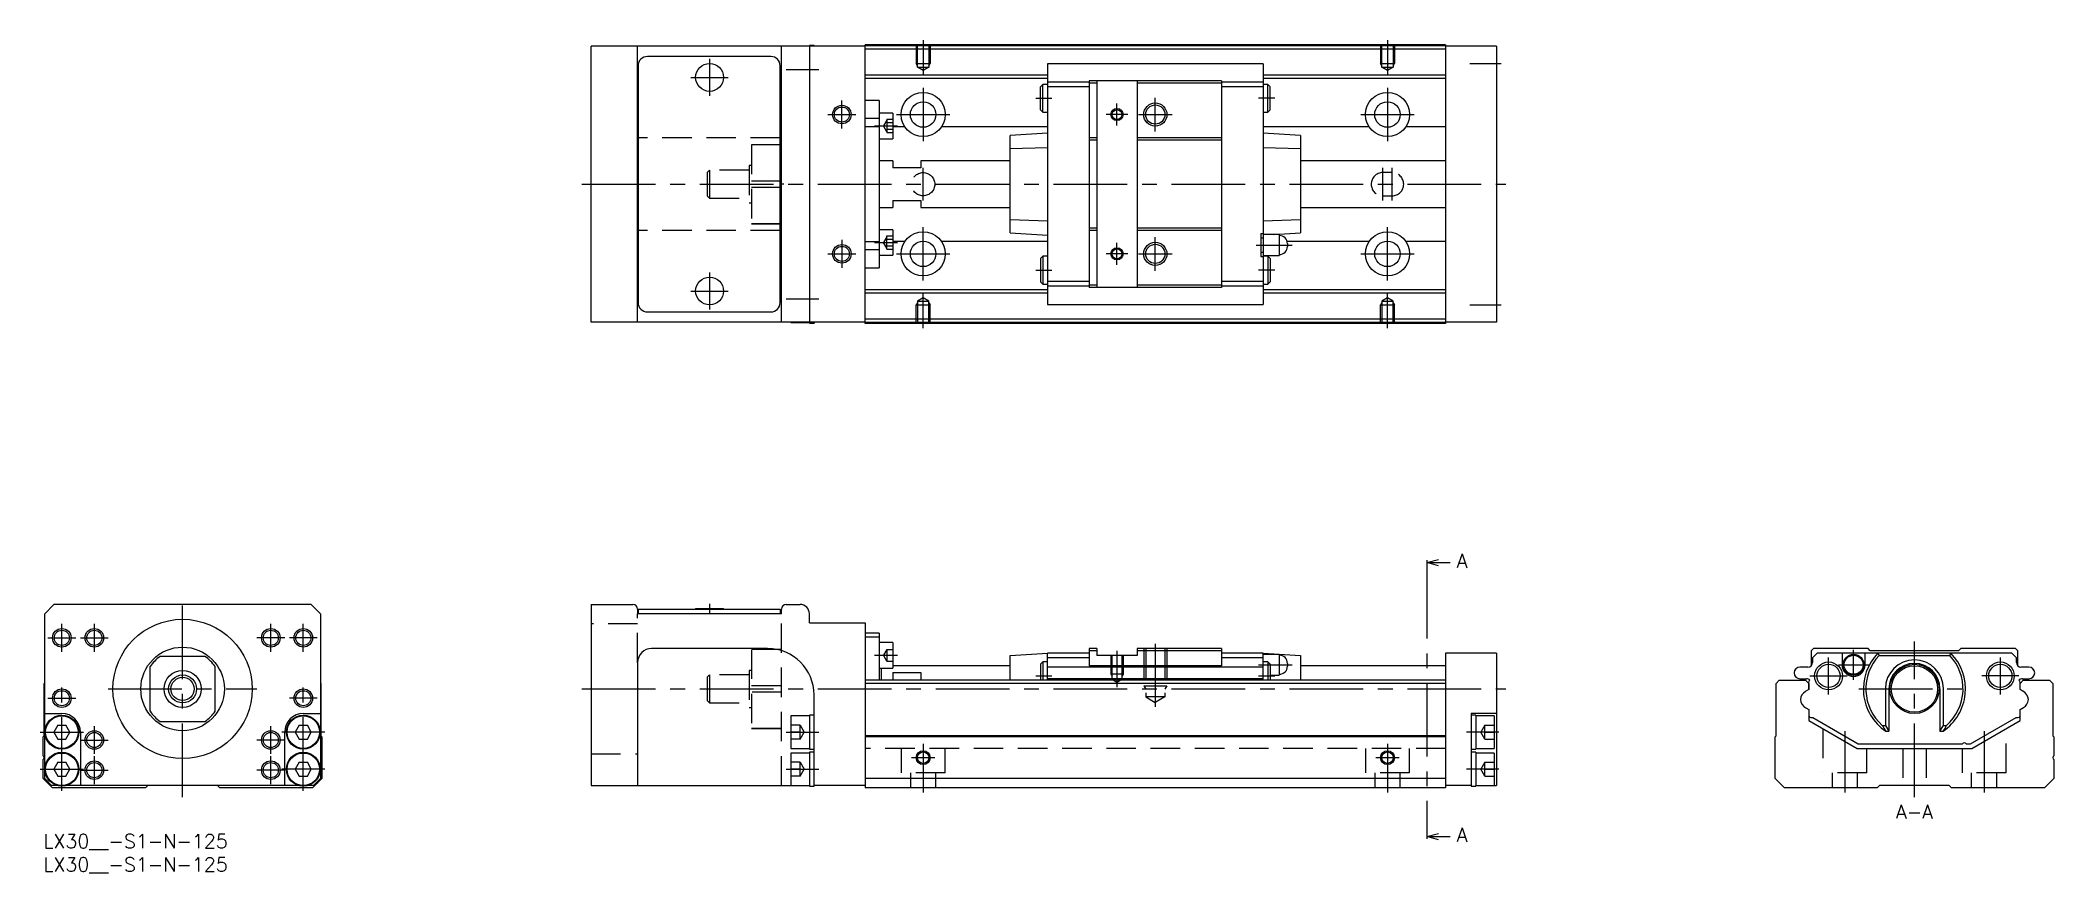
# Model space of a CAD drawing. Extents: x -1 to 433, y -8 to 171.
import ezdxf

# ---------------------------------------------------------------- set-up
doc = ezdxf.new("R2010")
doc.units = 0
doc.header["$LTSCALE"] = 0.5
doc.linetypes.add('CENTER', pattern=[50.8, 31.75, -6.35, 6.35, -6.35])
doc.linetypes.add('DASHED', pattern=[19.05, 12.7, -6.35])
for name, color, linetype in [('MSM_CENTER', 1, 'CENTER'), ('MSM_CONTINUOUS', 7, 'CONTINUOUS'), ('MSM_DASHED', 4, 'DASHED'), ('MSM_NARROW', 5, 'CONTINUOUS'), ('MSM_PART_NUMBER', 7, 'CONTINUOUS')]:
    doc.layers.add(name, color=color, linetype=linetype)
doc.styles.get("Standard").update_dxf_attribs({"font": 'txt.shx', "height": 3, "bigfont": 'bigfont.shx'})

msp = doc.modelspace()

# ---------------------------------------------------------------- linework, layer by layer
at = {"layer": 'MSM_CENTER'}
for p, q in [((189.5, 171), (189.5, 163.49)), ((289.5, 171), (289.5, 163.49)), ((143.5, 167), (143.5, 159)), ((307.25, 166), (314, 166)), ((139.5, 163), (147.5, 163)), ((160, 164.7), (167, 164.7)), ((189.5, 160.75), (189.5, 149.25)), ((289.5, 160.75), (289.5, 149.25)), ((172, 152), (172, 158)), ((213.75, 158.5), (217.25, 158.5)), ((231.25, 152.63), (231.25, 157.36)), ((239.5, 151.37), (239.5, 158.62)), ((265.25, 158.5), (261.75, 158.5)), ((169, 155), (175, 155)), ((179, 152.55), (184, 152.55)), ((183.75, 155), (195.25, 155)), ((233.61, 155), (228.89, 155)), ((235.88, 155), (243.12, 155)), ((283.75, 155), (295.25, 155)), ((189.5, 136.5), (189.5, 143.5)), ((288.5, 136.5), (288.5, 143.5)), ((290.5, 136.5), (290.5, 143.5)), ((116, 140), (315, 140)), ((189.5, 119.25), (189.5, 130.75)), ((289.5, 119.25), (289.5, 130.75)), ((172, 128), (172, 122)), ((179, 127.44), (184, 127.44)), ((231.25, 122.63), (231.25, 127.36)), ((239.5, 121.37), (239.5, 128.62)), ((261.25, 126.9), (268.95, 126.9)), ((169, 125), (175, 125)), ((183.75, 125), (195.25, 125)), ((213.75, 121.5), (217.25, 121.5)), ((233.61, 125), (228.89, 125)), ((235.88, 125), (243.12, 125)), ((265.25, 121.5), (261.75, 121.5)), ((283.75, 125), (295.25, 125)), ((143.5, 121), (143.5, 113)), ((139.5, 117), (147.5, 117)), ((160, 115.3), (167, 115.3)), ((189.5, 109), (189.5, 116.51)), ((289.5, 109), (289.5, 116.51)), ((307.25, 114), (314, 114)), ((298.01, 58), (298.01, 0)), ((30, 8), (30, 51.5)), ((143.5, 49.61), (143.5, 47.49)), ((4, 39.3), (4, 45.3)), ((11, 39.3), (11, 45.3)), ((49, 39.3), (49, 45.3)), ((56, 39.3), (56, 45.3)), ((1, 42.3), (7, 42.3)), ((8, 42.3), (14, 42.3)), ((52, 42.3), (46, 42.3)), ((59, 42.3), (53, 42.3)), ((231.25, 39.5), (231.25, 31.69)), ((239.5, 41), (239.5, 27.41)), ((389.9, 33.25), (389.9, 39.75)), ((403, 8), (403, 41.5)), ((179, 38.55), (184, 38.55)), ((261.75, 36.5), (268.95, 36.5)), ((384.5, 30.1), (384.5, 38.1)), ((386.65, 36.5), (393.15, 36.5)), ((421.5, 30.1), (421.5, 38.1)), ((4, 9.35), (4, 32.3)), ((14, 31.3), (46, 31.3)), ((56, 9.35), (56, 32.3)), ((116, 31.3), (315, 31.3)), ((213.75, 34.1), (217.25, 34.1)), ((261.75, 34.1), (265.25, 34.1)), ((380.5, 34.1), (388.5, 34.1)), ((391, 31.3), (415, 31.3)), ((425.5, 34.1), (417.5, 34.1)), ((1, 29.3), (7, 29.3)), ((59, 29.3), (53, 29.3)), ((-0.65, 22), (8.65, 22)), ((11, 17.3), (11, 23.3)), ((49, 17.3), (49, 23.3)), ((60.65, 22), (51.35, 22)), ((160, 22), (167, 22)), ((313.5, 22), (306.5, 22)), ((388, 22.18), (388, 9)), ((418, 22.18), (418, 9)), ((8, 20.3), (14, 20.3)), ((52, 20.3), (46, 20.3)), ((189.5, 19.5), (189.5, 9)), ((289.5, 19.5), (289.5, 9)), ((-0.65, 14), (8.65, 14)), ((8, 13.8), (14, 13.8)), ((11, 10.8), (11, 16.8)), ((52, 13.8), (46, 13.8)), ((49, 10.8), (49, 16.8)), ((60.65, 14), (51.35, 14)), ((160, 14), (167, 14)), ((187, 16.5), (192, 16.5)), ((287, 16.5), (292, 16.5)), ((313.5, 14), (306.5, 14))]:
    msp.add_line(p, q, dxfattribs=at)
at = {"layer": 'MSM_CONTINUOUS'}
for p, q in [((118, 110.3), (118, 169.7)), ((177, 169.7), (118, 169.7)), ((128, 110.3), (128, 169.7)), ((159, 110.3), (159, 169.7)), ((161, 169.75), (161, 169.7)), ((165, 169.75), (161, 169.75)), ((166, 169.9), (165, 169.9)), ((165, 169.9), (165, 110.1)), ((166, 169.9), (166, 169.7)), ((302, 170), (177, 170)), ((177, 110), (177, 170)), ((302, 169.8), (177, 169.8)), ((302, 170), (302, 110)), ((313, 169.7), (302, 169.7)), ((313, 169.7), (313, 110.3)), ((128.1, 165.5), (128.1, 114.5)), ((156.7, 167.5), (130.1, 167.5)), ((158.7, 114.5), (158.7, 165.5)), ((302, 169.1), (177, 169.1)), ((262.75, 165.9), (216.25, 165.9)), ((216.25, 165.9), (216.25, 114.1)), ((262.75, 165.9), (262.75, 114.1)), ((216.25, 163.45), (177, 163.45)), ((216.25, 162.75), (177, 162.75)), ((215.25, 161.5), (214.75, 161)), ((214.75, 156), (214.75, 161)), ((215.25, 155.5), (215.25, 161.5)), ((216.25, 161.5), (215.25, 161.5)), ((225.25, 161.95), (216.25, 161.95)), ((225.25, 160.95), (216.25, 160.95)), ((225.25, 162.25), (225.25, 117.75)), ((253.75, 162.25), (225.25, 162.25)), ((226.9, 161.75), (225.25, 161.75)), ((226.9, 162.25), (226.9, 117.75)), ((235.6, 162.25), (235.6, 117.75)), ((253.75, 161.75), (235.6, 161.75)), ((253.75, 162.25), (253.75, 117.75)), ((262.75, 161.95), (253.75, 161.95)), ((262.75, 160.95), (253.75, 160.95)), ((302, 163.45), (262.75, 163.45)), ((302, 162.75), (262.75, 162.75)), ((263.75, 161.5), (262.75, 161.5)), ((264.25, 161), (263.75, 161.5)), ((263.75, 155.5), (263.75, 161.5)), ((264.25, 156), (264.25, 161)), ((128, 158.2), (128.1, 158.2)), ((158.7, 158.2), (159, 158.2)), ((180, 158), (177, 158)), ((180, 158), (180, 122)), ((180, 154.13), (177, 154.13)), ((180, 152.38), (177, 152.38)), ((183, 155.3), (180, 155.3)), ((183, 155.3), (183, 149.8)), ((185.55, 152.36), (183, 152.36)), ((216.25, 152.36), (193.45, 152.36)), ((214.75, 156), (215.25, 155.5)), ((215.25, 155.5), (216.25, 155.5)), ((262.75, 155.5), (263.75, 155.5)), ((285.55, 152.36), (262.75, 152.36)), ((263.75, 155.5), (264.25, 156)), ((302, 152.36), (293.45, 152.36)), ((128.1, 150), (128, 150)), ((159, 150), (158.7, 150)), ((159, 148.5), (158.7, 148.5)), ((159, 148.47), (158.7, 148.47)), ((180, 149.8), (183, 149.8)), ((216.25, 151), (208.25, 150.47)), ((208.25, 129.53), (208.25, 150.47)), ((216.25, 147.86), (208.25, 147.6)), ((226.9, 150), (225.25, 150)), ((226.9, 149.5), (225.25, 149.5)), ((253.75, 150), (235.6, 150)), ((253.75, 149.5), (235.6, 149.5)), ((270.75, 150.47), (262.75, 151)), ((270.75, 147.6), (262.75, 147.86)), ((270.75, 150.47), (270.75, 129.53)), ((183, 145), (180, 145)), ((183, 145), (183, 143.5)), ((189, 143.5), (183, 143.5)), ((189, 145), (189, 143.5)), ((208.25, 145), (189, 145)), ((302, 145), (270.75, 145)), ((158.7, 140.72), (159, 140.72)), ((159, 139.28), (158.7, 139.28)), ((180, 135), (183, 135)), ((183, 136.5), (189, 136.5)), ((183, 136.5), (183, 135)), ((189, 136.5), (189, 135)), ((189, 135), (208.25, 135)), ((270.75, 135), (302, 135)), ((159, 131.53), (158.7, 131.53)), ((159, 131.5), (158.7, 131.5)), ((183, 130.19), (180, 130.19)), ((183, 130.19), (183, 124.69)), ((208.25, 132.4), (216.25, 132.14)), ((226.9, 130.5), (225.25, 130.5)), ((253.75, 130.5), (235.6, 130.5)), ((262.75, 132.14), (270.75, 132.4)), ((128.1, 130), (128, 130)), ((159, 130), (158.7, 130)), ((180, 127.62), (177, 127.62)), ((180, 125.87), (177, 125.87)), ((185.55, 127.64), (183, 127.64)), ((216.25, 127.64), (193.45, 127.64)), ((208.25, 129.53), (216.25, 129)), ((226.9, 130), (225.25, 130)), ((253.75, 130), (235.6, 130)), ((262.25, 129.4), (262.25, 124.4)), ((262.25, 129.4), (262.75, 129.4)), ((262.75, 128.4), (262.25, 128.4)), ((266.2, 129.15), (262.75, 129.15)), ((265.01, 129.15), (270.75, 129.53)), ((266.2, 129.15), (266.2, 124.65)), ((285.55, 127.64), (267.89, 127.64)), ((267.95, 127.2), (267.95, 126.6)), ((302, 127.64), (293.45, 127.64)), ((128.1, 121.8), (128, 121.8)), ((159, 121.8), (158.7, 121.8)), ((177, 122), (180, 122)), ((180, 124.69), (183, 124.69)), ((215.25, 124.5), (214.75, 124)), ((214.75, 124), (214.75, 119)), ((216.25, 124.5), (215.25, 124.5)), ((215.25, 124.5), (215.25, 118.5)), ((262.25, 125.4), (262.75, 125.4)), ((262.25, 124.4), (262.75, 124.4)), ((262.75, 124.65), (266.2, 124.65)), ((263.75, 124.5), (262.75, 124.5)), ((263.75, 124.5), (263.75, 118.5)), ((264.25, 124), (263.75, 124.5)), ((264.25, 124), (264.25, 119)), ((216.25, 117.25), (177, 117.25)), ((214.75, 119), (215.25, 118.5)), ((215.25, 118.5), (216.25, 118.5)), ((225.25, 119.05), (216.25, 119.05)), ((225.25, 118.05), (216.25, 118.05)), ((226.9, 118.25), (225.25, 118.25)), ((253.75, 117.75), (225.25, 117.75)), ((253.75, 118.25), (235.6, 118.25)), ((262.75, 119.05), (253.75, 119.05)), ((262.75, 118.05), (253.75, 118.05)), ((262.75, 118.5), (263.75, 118.5)), ((302, 117.25), (262.75, 117.25)), ((263.75, 118.5), (264.25, 119)), ((216.25, 116.55), (177, 116.55)), ((216.25, 114.1), (262.75, 114.1)), ((302, 116.55), (262.75, 116.55)), ((177, 110.3), (118, 110.3)), ((130.1, 112.5), (156.7, 112.5)), ((161, 110.3), (161, 110.25)), ((161, 110.25), (165, 110.25)), ((165, 110.1), (166, 110.1)), ((166, 110.3), (166, 110.1)), ((302, 110.9), (177, 110.9)), ((302, 110.2), (177, 110.2)), ((302, 110), (177, 110)), ((313, 110.3), (302, 110.3)), ((298.01, 58.5), (300.51, 59.17)), ((298.01, 59), (298.01, 58)), ((300.51, 57.83), (298.01, 58.5)), ((298.01, 58.5), (303.01, 58.5)), ((2.3, 49.5), (0.3, 47.5)), ((57.7, 49.5), (2.3, 49.5)), ((59.7, 47.5), (57.7, 49.5)), ((118, 49.5), (118, 10.5)), ((118, 49.5), (127, 49.5)), ((128, 48.5), (128, 47.5)), ((128.1, 48.5), (128.1, 47.5)), ((128.1, 48.5), (158.7, 48.5)), ((140.5, 48.6), (146.5, 48.6)), ((140.5, 48.6), (140.5, 48.5)), ((146.5, 48.5), (146.5, 48.6)), ((158.7, 48.5), (158.7, 47.5)), ((159, 47.5), (159, 48.5)), ((160, 49.5), (163, 49.5)), ((0.3, 12), (0.3, 47.5)), ((59.7, 47.5), (59.7, 12)), ((159, 47.5), (128, 47.5)), ((165, 45.5), (165, 47.5)), ((165, 45.5), (177, 45.5)), ((177, 45.5), (177, 10)), ((156, 40), (131, 40)), ((180, 43.3), (177, 43.3)), ((180, 42.45), (177, 42.45)), ((180, 43.3), (180, 33.2)), ((183, 41.3), (180, 41.3)), ((183, 41.3), (183, 35.8)), ((225.25, 40), (225.25, 36.29)), ((226.9, 40), (225.25, 40)), ((226.9, 39.5), (225.25, 39.5)), ((226.9, 40), (226.9, 38.5)), ((235.6, 40), (235.6, 38.5)), ((253.75, 40), (235.6, 40)), ((253.75, 39.5), (235.6, 39.5)), ((253.75, 40), (253.75, 36.29)), ((381.25, 40), (380.75, 39.5)), ((380.75, 39.5), (380.75, 36.29)), ((393, 40), (381.25, 40)), ((393.5, 39.5), (393, 40)), ((412.5, 39.5), (393.5, 39.5)), ((413, 40), (412.5, 39.5)), ((424.75, 40), (413, 40)), ((425.25, 39.5), (424.75, 40)), ((425.25, 36.29), (425.25, 39.5)), ((23, 26.48), (23, 36.12)), ((34.82, 38.3), (25.18, 38.3)), ((37, 26.48), (37, 36.12)), ((128, 37), (128, 10.5)), ((180, 35.8), (183, 35.8)), ((180.5, 33.2), (180.5, 35.8)), ((208.25, 36.3), (183, 36.3)), ((183, 34.87), (189, 34.87)), ((183, 34.87), (183, 33.2)), ((189, 34.87), (189, 33.2)), ((208.25, 38.5), (216.25, 39)), ((208.25, 33.2), (208.25, 38.5)), ((215.25, 37.1), (214.75, 36.6)), ((214.75, 36.6), (214.75, 33.2)), ((216.25, 37.1), (215.25, 37.1)), ((215.25, 37.1), (215.25, 33.2)), ((225.25, 39), (216.25, 39)), ((216.25, 33.2), (216.25, 39)), ((225.25, 38), (216.25, 38)), ((262.75, 36), (216.25, 36)), ((253.75, 36.29), (225.25, 36.29)), ((235.6, 38.5), (226.9, 38.5)), ((262.75, 39), (253.75, 39)), ((262.75, 38), (253.75, 38)), ((262.75, 39), (270.75, 38.5)), ((262.75, 33.2), (262.75, 39)), ((266.2, 38.75), (262.75, 38.75)), ((263.75, 37.1), (262.75, 37.1)), ((264.25, 36.6), (263.75, 37.1)), ((263.75, 37.1), (263.75, 33.2)), ((264.25, 36.6), (264.25, 33.2)), ((266.2, 38.75), (266.2, 34.25)), ((267.95, 36.8), (267.95, 36.2)), ((270.75, 38.5), (270.75, 33.2)), ((302, 36.3), (270.75, 36.3)), ((313, 39), (302, 39)), ((302, 39), (302, 10)), ((313, 39), (313, 10.5)), ((380.05, 36), (378.35, 36)), ((382.05, 39), (381.05, 38)), ((381.05, 38), (381.05, 37)), ((423.95, 39), (382.05, 39)), ((387.4, 39), (387.4, 36.5)), ((392.4, 36.5), (392.4, 39)), ((395.14, 39), (395.4, 38.5)), ((395.4, 38.5), (410.6, 38.5)), ((410.6, 38.5), (410.86, 39)), ((424.95, 38), (423.95, 39)), ((424.95, 37), (424.95, 38)), ((427.65, 36), (425.95, 36)), ((0.2, 32.5), (0.3, 32.6)), ((0.2, 21.2), (0.2, 32.5)), ((59.7, 32.6), (59.8, 32.5)), ((59.8, 32.5), (59.8, 21.2)), ((302, 33.2), (177, 33.2)), ((302, 32.5), (177, 32.5)), ((262.75, 33.5), (216.25, 33.5)), ((264.25, 34.25), (266.2, 34.25)), ((373.2, 32.5), (373.9, 33.2)), ((373.2, 21.2), (373.2, 32.5)), ((373.9, 33.2), (379.55, 33.2)), ((378.35, 33.5), (379.75, 33.5)), ((380.25, 31.15), (379.5, 30.72)), ((379.55, 33.2), (380.25, 32.5)), ((380.2, 32.55), (380.2, 32.7)), ((380.2, 32.7), (380.2, 32.55)), ((380.25, 32.5), (380.2, 32.55)), ((380.25, 31.15), (380.25, 32.5)), ((380.25, 32.5), (380.25, 31.15)), ((396.74, 31.3), (396.74, 23.45)), ((397.5, 31.3), (397.5, 22.2)), ((408.5, 31.3), (408.5, 22.2)), ((409.26, 23.45), (409.26, 31.3)), ((425.75, 32.5), (426.45, 33.2)), ((425.75, 32.5), (425.8, 32.55)), ((425.75, 31.15), (425.75, 32.5)), ((425.75, 31.15), (425.75, 32.5)), ((426.4, 30.78), (425.75, 31.15)), ((426.4, 30.78), (425.75, 31.15)), ((425.8, 32.7), (425.8, 32.55)), ((425.8, 32.55), (425.8, 32.7)), ((426.25, 33.5), (427.65, 33.5)), ((426.45, 33.2), (432.1, 33.2)), ((432.1, 33.2), (432.8, 32.5)), ((432.8, 32.5), (432.8, 21.2)), ((166, 10.35), (166, 30)), ((379.6, 27.22), (380.25, 26.85)), ((380.25, 26.85), (380.25, 24.5)), ((425.75, 26.85), (426.5, 27.28)), ((425.75, 26.85), (426.5, 27.28)), ((425.75, 25.45), (425.75, 26.85)), ((425.75, 24.5), (425.75, 26.85)), ((0.3, 26), (4, 26)), ((3.13, 23.5), (2.27, 22)), ((2.27, 22), (3.13, 20.5)), ((3.13, 23.5), (4.87, 23.5)), ((5.73, 22), (4.87, 23.5)), ((4.87, 20.5), (5.73, 22)), ((8, 22), (8, 10.5)), ((25.18, 24.3), (34.82, 24.3)), ((52, 10.5), (52, 22)), ((55.13, 23.5), (54.27, 22)), ((54.27, 22), (55.13, 20.5)), ((55.13, 23.5), (56.87, 23.5)), ((56, 26), (59.7, 26)), ((57.73, 22), (56.87, 23.5)), ((56.87, 20.5), (57.73, 22)), ((165, 25.5), (161, 25.5)), ((161, 25.5), (161, 18.5)), ((166, 25.65), (165, 25.65)), ((165, 25.65), (165, 18.35)), ((313, 26), (307.5, 26)), ((307.5, 26), (307.5, 10.35)), ((308.5, 25.65), (307.5, 25.65)), ((308.5, 25.65), (308.5, 18.35)), ((312.5, 25.5), (308.5, 25.5)), ((312.5, 25.5), (312.5, 18.5)), ((380.25, 24.5), (390.64, 18.5)), ((380.7, 25.16), (381.1, 25.16)), ((381.1, 25.16), (390.91, 19.5)), ((396.07, 23.45), (396.74, 23.45)), ((396.74, 23.45), (397.5, 22.2)), ((396.82, 22.2), (397.5, 22.2)), ((408.5, 22.2), (409.26, 23.45)), ((408.5, 22.2), (409.18, 22.2)), ((409.26, 23.45), (409.93, 23.45)), ((415.09, 19.5), (424.9, 25.16)), ((415.36, 18.5), (425.75, 24.5)), ((424.9, 25.16), (425.3, 25.16)), ((0, 21), (0.2, 21.2)), ((0, 16.9), (0, 21)), ((3.13, 20.5), (4.87, 20.5)), ((55.13, 20.5), (56.87, 20.5)), ((59.8, 21.2), (60, 21)), ((60, 21), (60, 12)), ((161, 18.5), (165, 18.5)), ((165, 17.5), (161, 17.5)), ((161, 17.5), (161, 10.5)), ((165, 18.35), (166, 18.35)), ((166, 17.65), (165, 17.65)), ((165, 17.65), (165, 10.35)), ((302, 21.2), (177, 21.2)), ((302, 21), (177, 21)), ((307.5, 18.35), (308.5, 18.35)), ((308.5, 17.65), (307.5, 17.65)), ((308.5, 18.5), (312.5, 18.5)), ((308.5, 17.65), (308.5, 10.35)), ((312.5, 17.5), (308.5, 17.5)), ((312.5, 17.5), (312.5, 10.5)), ((373, 21), (373.2, 21.2)), ((373, 12), (373, 21)), ((390.64, 18.5), (415.36, 18.5)), ((390.91, 19.5), (413.35, 19.5)), ((414.15, 19.5), (415.09, 19.5)), ((432.8, 21.2), (433, 21)), ((433, 21), (433, 16.9)), ((0, 12), (0, 16.1)), ((3.13, 15.5), (2.27, 14)), ((2.27, 14), (3.13, 12.5)), ((3.13, 15.5), (4.87, 15.5)), ((5.73, 14), (4.87, 15.5)), ((4.87, 12.5), (5.73, 14)), ((55.13, 15.5), (54.27, 14)), ((54.27, 14), (55.13, 12.5)), ((55.13, 15.5), (56.87, 15.5)), ((57.73, 14), (56.87, 15.5)), ((56.87, 12.5), (57.73, 14)), ((433, 16.1), (433, 12)), ((2, 10), (0, 12)), ((1.8, 10.5), (0.3, 12)), ((2.96, 10.5), (1.8, 10.5)), ((22, 10), (2, 10)), ((3.13, 12.5), (4.87, 12.5)), ((54.96, 10.5), (5.04, 10.5)), ((22.5, 10.5), (22, 10)), ((38, 10), (37.5, 10.5)), ((58, 10), (38, 10)), ((55.13, 12.5), (56.87, 12.5)), ((58.2, 10.5), (57.04, 10.5)), ((60, 12), (58, 10)), ((59.7, 12), (58.2, 10.5)), ((118, 10.5), (165, 10.5)), ((165, 10.35), (166, 10.35)), ((177, 10.5), (166, 10.5)), ((302, 12), (177, 12)), ((302, 10), (177, 10)), ((307.5, 10.5), (302, 10.5)), ((307.5, 10.35), (308.5, 10.35)), ((308.5, 10.5), (313, 10.5)), ((375, 10), (373, 12)), ((395, 10), (375, 10)), ((395.5, 10.5), (395, 10)), ((410.5, 10.5), (395.5, 10.5)), ((411, 10), (410.5, 10.5)), ((431, 10), (411, 10)), ((433, 12), (431, 10)), ((298.01, -0.5), (300.51, 0.17)), ((298.01, 0), (298.01, -1)), ((300.51, -1.17), (298.01, -0.5)), ((298.01, -0.5), (303.01, -0.5))]:
    msp.add_line(p, q, dxfattribs=at)
for centre, radius in [((143.5, 163), 3), ((172, 155), 1.62), ((189.5, 155), 4.75), ((189.5, 155), 2.75), ((239.5, 155), 2.07), ((239.5, 155), 2.07), ((289.5, 155), 4.75), ((289.5, 155), 2.75), ((231.25, 155), 1.06), ((231.25, 155), 1.06), ((172, 125), 1.62), ((189.5, 125), 4.75), ((189.5, 125), 2.75), ((231.25, 125), 1.06), ((231.25, 125), 1.06), ((239.5, 125), 2.07), ((239.5, 125), 2.07), ((289.5, 125), 4.75), ((289.5, 125), 2.75), ((143.5, 117), 3), ((4, 42.3), 1.62), ((11, 42.3), 1.62), ((30, 31.3), 15), ((49, 42.3), 1.62), ((56, 42.3), 1.62), ((30, 31.3), 9), ((30, 31.3), 4), ((384.5, 34.1), 3), ((384.5, 34.1), 2.5), ((389.9, 36.5), 2.25), ((389.9, 36.5), 2.05), ((403, 31.3), 5.3), ((403, 31.3), 5), ((421.5, 34.1), 3), ((421.5, 34.1), 2.5), ((4, 29.3), 1.62), ((30, 31.3), 3), ((30, 31.3), 2.5), ((56, 29.3), 1.62), ((4, 22), 3.65), ((4, 22), 3.5), ((11, 20.3), 1.62), ((49, 20.3), 1.62), ((56, 22), 3.65), ((56, 22), 3.5), ((4, 14), 3.65), ((4, 14), 3.5), ((56, 14), 3.65), ((56, 14), 3.5), ((189.5, 16.5), 1.23), ((289.5, 16.5), 1.23), ((11, 13.8), 1.62), ((49, 13.8), 1.62)]:
    msp.add_circle(centre, radius, dxfattribs=at)
for centre, radius, start, end in [((130.1, 165.5), 2, 90, 180), ((156.7, 165.5), 2, 0, 90), ((266.2, 127.2), 1.75, 0, 90), ((266.2, 126.6), 1.75, 270, 0), ((130.1, 114.5), 2, 180, 270), ((156.7, 114.5), 2, 270, 0), ((127, 48.5), 1, 0, 90), ((160, 48.5), 1, 90, 180), ((163, 47.5), 2, 0, 90), ((131, 37), 3, 90, 180), ((156, 30), 10, 0, 90), ((30, 31.3), 8.5, 124.5603, 145.4397), ((30, 31.3), 8.5, 34.5603, 55.4397), ((266.2, 36.8), 1.75, 0, 90), ((266.2, 36.2), 1.75, 270, 0), ((378.35, 34.75), 1.25, 90, 270), ((380.05, 37), 1, 270, 0), ((389.9, 36.5), 2.5, 180, 0), ((403, 31.3), 11, 135.573, 235.8196), ((403, 31.3), 10.47, 136.5713, 228.5552), ((403, 31.3), 6.26, 0, 180), ((403, 31.3), 5.5, 0, 180), ((403, 31.3), 11, 304.1804, 44.427), ((403, 31.3), 10.47, 311.4448, 43.4287), ((425.95, 37), 1, 180, 270), ((427.65, 34.75), 1.25, 270, 90), ((380.65, 28.85), 2.2, 121.4553, 176.019), ((379.75, 32.5), 1, 41.234, 90), ((380.7, 32.7), 0.5, 113.3254, 180), ((426.25, 32.5), 1, 90, 138.766), ((425.3, 32.7), 0.5, 0, 66.6746), ((425.35, 28.85), 2.2, 3.981, 61.4552), ((30, 31.3), 8.5, 214.5603, 235.4397), ((30, 31.3), 8.5, 304.5603, 325.4397), ((380.65, 29.15), 2.2, 183.981, 241.4552), ((425.35, 29.15), 2.2, 301.4553, 356.019), ((425.35, 29.15), 2.2, 301.4553, 356.019), ((4, 22), 4, 0, 90), ((56, 22), 4, 90, 180), ((380.7, 25.66), 0.5, 205.8419, 270), ((404, 27.35), 8.83, 206.1475, 215.6253), ((402, 27.35), 8.84, 324.3755, 333.8517), ((425.3, 25.66), 0.5, 270, 334.1581), ((413.75, 19.2), 0.5, 36.8699, 143.1301), ((-0.3, 16.5), 0.5, 306.8699, 53.1301), ((433.3, 16.5), 0.5, 126.8699, 233.1301), ((2.3, 12.5), 2, 216.8699, 233.1301), ((57.7, 12.5), 2, 306.8699, 323.1301)]:
    msp.add_arc(centre, radius, start, end, dxfattribs=at)
at = {"layer": 'MSM_DASHED'}
for p, q in [((188, 170), (188, 166)), ((188.27, 165.2), (188.27, 170)), ((190.73, 170), (190.73, 165.2)), ((191, 170), (191, 166)), ((288, 170), (288, 166)), ((288.27, 165.2), (288.27, 170)), ((290.73, 170), (290.73, 165.2)), ((291, 170), (291, 166)), ((188.27, 165.53), (188, 166)), ((188, 166), (191, 166)), ((188.27, 165.2), (190.73, 165.2)), ((189.5, 164.49), (188.27, 165.2)), ((190.73, 165.2), (189.5, 164.49)), ((190.73, 165.53), (191, 166)), ((288.27, 165.53), (288, 166)), ((288, 166), (291, 166)), ((288.27, 165.2), (290.73, 165.2)), ((289.5, 164.49), (288.27, 165.2)), ((290.73, 165.2), (289.5, 164.49)), ((290.73, 165.53), (291, 166)), ((181.7, 153.8), (180.98, 152.55)), ((181.7, 151.3), (180.98, 152.55)), ((181.7, 154), (183, 154)), ((181.7, 154), (181.7, 151.11)), ((181.7, 153.28), (183, 153.28)), ((181.7, 151.83), (183, 151.83)), ((158.7, 150), (128.1, 150)), ((152.5, 148.5), (152.5, 131.5)), ((158.7, 148.5), (152.5, 148.5)), ((158.7, 148.47), (152.5, 148.47)), ((181.7, 151.11), (183, 151.11)), ((152, 144), (152, 136)), ((152.5, 144), (152, 144)), ((143.5, 143), (143, 142.5)), ((143, 142.5), (143, 137.5)), ((143.5, 143), (143.5, 137)), ((152, 143), (143.5, 143)), ((152.5, 140.72), (158.7, 140.72)), ((158.7, 139.28), (152.5, 139.28)), ((159.5, 140), (159, 140)), ((290.5, 142.5), (288.5, 142.5)), ((143, 137.5), (143.5, 137)), ((143.5, 137), (152, 137)), ((152, 136), (152.5, 136)), ((288.5, 137.5), (290.5, 137.5)), ((152.5, 131.53), (158.7, 131.53)), ((152.5, 131.5), (158.7, 131.5)), ((158.7, 130), (128.1, 130)), ((181.7, 128.69), (180.98, 127.44)), ((181.7, 126.19), (180.98, 127.44)), ((181.7, 128.89), (183, 128.89)), ((181.7, 126), (181.7, 128.89)), ((181.7, 128.17), (183, 128.17)), ((181.7, 126.72), (183, 126.72)), ((181.7, 126), (183, 126)), ((188.27, 114.47), (188, 114)), ((188, 110), (188, 114)), ((188, 114), (191, 114)), ((189.5, 115.51), (188.27, 114.8)), ((188.27, 114.8), (188.27, 110)), ((188.27, 114.8), (190.73, 114.8)), ((190.73, 114.8), (189.5, 115.51)), ((190.73, 110), (190.73, 114.8)), ((190.73, 114.47), (191, 114)), ((191, 110), (191, 114)), ((288.27, 114.47), (288, 114)), ((288, 110), (288, 114)), ((288, 114), (291, 114)), ((289.5, 115.51), (288.27, 114.8)), ((288.27, 114.8), (288.27, 110)), ((288.27, 114.8), (290.73, 114.8)), ((290.73, 114.8), (289.5, 115.51)), ((290.73, 110), (290.73, 114.8)), ((290.73, 114.47), (291, 114)), ((291, 110), (291, 114)), ((128, 45.3), (118, 45.3)), ((128, 37), (128, 47.5)), ((159, 10.5), (159, 47.5)), ((152.5, 39.8), (152.5, 22.8)), ((159, 39.8), (152.5, 39.8)), ((159, 39.77), (152.5, 39.77)), ((181.7, 39.8), (180.98, 38.55)), ((181.7, 39.8), (183, 39.8)), ((181.7, 39.8), (181.7, 37.3)), ((237, 40), (237, 32)), ((237.43, 40), (237.43, 29.6)), ((241.57, 40), (241.57, 29.6)), ((242, 40), (242, 32)), ((152, 35.3), (152, 27.3)), ((152.5, 35.3), (152, 35.3)), ((181.7, 37.3), (180.98, 38.55)), ((181.7, 38.55), (183, 38.55)), ((181.7, 37.3), (183, 37.3)), ((229.95, 38.5), (229.95, 34.5)), ((230.19, 33.3), (230.19, 38.5)), ((232.31, 38.5), (232.31, 33.3)), ((232.55, 38.5), (232.55, 34.5)), ((143.5, 34.3), (143, 33.8)), ((143, 33.8), (143, 28.8)), ((143.5, 34.3), (143.5, 28.3)), ((152, 34.3), (143.5, 34.3)), ((152.5, 32.02), (159, 32.02)), ((159, 30.58), (152.5, 30.58)), ((232.55, 34.5), (229.95, 34.5)), ((229.95, 34.5), (230.19, 34.08)), ((231.25, 32.69), (230.19, 33.3)), ((230.19, 33.3), (232.31, 33.3)), ((232.31, 33.3), (231.25, 32.69)), ((232.55, 34.5), (232.31, 34.08)), ((237, 32), (242, 32)), ((237, 32), (237.43, 31.25)), ((242, 32), (241.57, 31.25)), ((143, 28.8), (143.5, 28.3)), ((143.5, 28.3), (152, 28.3)), ((152, 27.3), (152.5, 27.3)), ((241.57, 29.6), (237.43, 29.6)), ((237.43, 29.6), (239.5, 28.41)), ((241.57, 29.6), (239.5, 28.41)), ((152.5, 22.83), (159, 22.83)), ((152.5, 22.8), (159, 22.8)), ((163, 23.5), (161, 23.5)), ((163, 22), (161, 22)), ((163, 20.5), (163, 23.5)), ((163, 23.5), (163.87, 22)), ((163, 20.5), (163.87, 22)), ((310.5, 23.5), (309.63, 22)), ((310.5, 20.5), (309.63, 22)), ((310.5, 20.5), (310.5, 23.5)), ((310.5, 23.5), (312.5, 23.5)), ((310.5, 22), (312.5, 22)), ((383.25, 22.77), (383.25, 13.2)), ((422.75, 13.2), (422.75, 22.77)), ((163, 20.5), (161, 20.5)), ((302, 18.5), (177, 18.5)), ((184.75, 18.5), (184.75, 13.2)), ((194.25, 13.2), (194.25, 18.5)), ((284.75, 18.5), (284.75, 13.2)), ((294.25, 13.2), (294.25, 18.5)), ((310.5, 20.5), (312.5, 20.5)), ((392.75, 13.2), (392.75, 18.5)), ((400.5, 18.5), (400.5, 10.5)), ((405.5, 18.5), (405.5, 10.5)), ((413.25, 18.5), (413.25, 13.2)), ((118, 17.3), (128, 17.3)), ((163, 15.5), (161, 15.5)), ((163, 14), (161, 14)), ((163, 12.5), (163, 15.5)), ((163, 15.5), (163.87, 14)), ((163, 12.5), (163.87, 14)), ((194.25, 13.2), (184.75, 13.2)), ((186.75, 13.2), (186.75, 10)), ((192.25, 10), (192.25, 13.2)), ((294.25, 13.2), (284.75, 13.2)), ((286.75, 13.2), (286.75, 10)), ((292.25, 10), (292.25, 13.2)), ((310.5, 15.5), (309.63, 14)), ((310.5, 12.5), (309.63, 14)), ((310.5, 12.5), (310.5, 15.5)), ((310.5, 15.5), (312.5, 15.5)), ((310.5, 14), (312.5, 14)), ((392.75, 13.2), (383.25, 13.2)), ((385.25, 13.2), (385.25, 10)), ((390.75, 10), (390.75, 13.2)), ((422.75, 13.2), (413.25, 13.2)), ((415.25, 13.2), (415.25, 10)), ((420.75, 10), (420.75, 13.2)), ((163, 12.5), (161, 12.5)), ((310.5, 12.5), (312.5, 12.5))]:
    msp.add_line(p, q, dxfattribs=at)
msp.add_circle((189.5, 140), 2.5, dxfattribs=at)
for centre, start, end in [((288.5, 140), 90, 270), ((290.5, 140), 270, 90)]:
    msp.add_arc(centre, 2.5, start, end, dxfattribs=at)
at = {"layer": 'MSM_NARROW'}
for centre, radius in [((172, 155), 2), ((231.25, 155), 1.3), ((239.5, 155), 2.5), ((172, 125), 2), ((231.25, 125), 1.3), ((239.5, 125), 2.5), ((4, 42.3), 2), ((11, 42.3), 2), ((49, 42.3), 2), ((56, 42.3), 2), ((4, 29.3), 2), ((56, 29.3), 2), ((11, 20.3), 2), ((49, 20.3), 2), ((189.5, 16.5), 1.5), ((289.5, 16.5), 1.5), ((11, 13.8), 2), ((49, 13.8), 2)]:
    msp.add_circle(centre, radius, dxfattribs=at)

# ---------------------------------------------------------------- texts
at = {"layer": 'MSM_PART_NUMBER'}
for s, p in [('A', (304.42, 57.37)), ('A-A', (399.01, 3.36)), ('LX30__-S1-N-125', (0, -3)), ('A', (304.42, -1.63)), ('LX30__-S1-N-125', (0, -8))]:
    msp.add_text(s, height=3, dxfattribs=at).set_placement(p)

doc.saveas('drawing.dxf')
